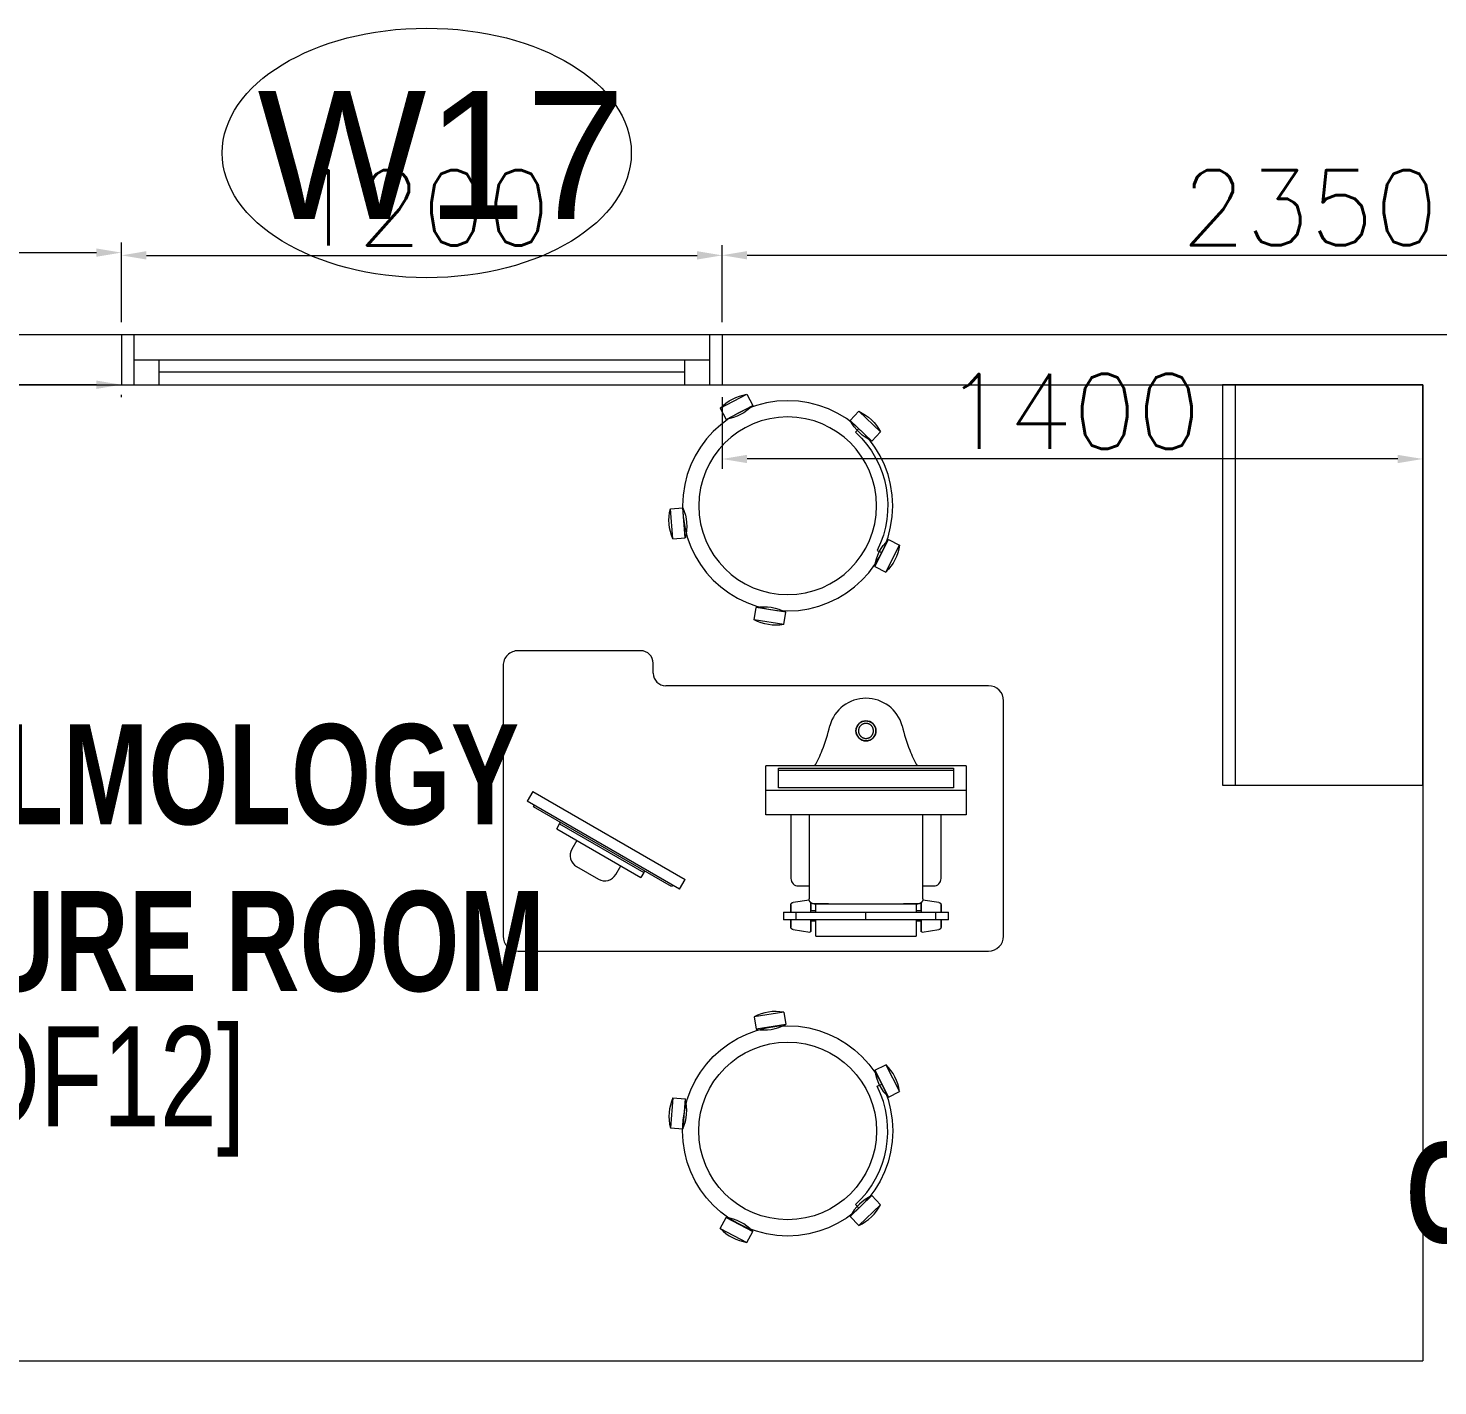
# Model space of a CAD drawing. Header units: millimetres. Extents: x -2143172 to 5255, y -610845 to 279739.
# Drawn here: x -1089843 to -1087027, y -586368 to -583656 of the extents above; entities that cross this region are included whole.
import ezdxf

# ---------------------------------------------------------------- set-up
doc = ezdxf.new("R2010")
doc.units = ezdxf.units.MM
doc.header["$LTSCALE"] = 30
doc.layers.get('0').update_dxf_attribs({"lineweight": 5})
doc.layers.get('Defpoints').update_dxf_attribs({"lineweight": 5})
for name, color, linetype, lineweight in [('72_EGR_BASE_TEXT', 7, 'Continuous', 5), ('Al Window tag', 5, 'Continuous', 5), ('Aluminum', 7, 'Continuous', 5), ('dims.', 152, 'Continuous', 5), ('LOADING', 163, 'Continuous', 5), ('TME-MEDICAL EQUIPMENT', 42, 'Continuous', 13), ('Walls', 32, 'Continuous', 5)]:
    doc.layers.add(name, color=color, linetype=linetype, lineweight=lineweight)
doc.styles.add('SIMPLEX', font='SIMPLEX.shx', dxfattribs={"height": 150})
doc.styles.add('TTLB-A0-JeddahDP$0$swis721', font='swiss.ttf')
doc.styles.add('X3G_ENTITY_9EC9', font='swisscl.ttf', dxfattribs={"height": 0.2})
doc.styles.add('X3G_ENTITY_9F38', font='swisscl.ttf', dxfattribs={"height": 0.2})
doc.dimstyles.new('Buk', dxfattribs={"dimtxt": 150, "dimasz": 50, "dimexe": 20, "dimexo": 25, "dimgap": 20, "dimtad": 1, "dimdec": 0, "dimrnd": 5, "dimdsep": 46, "dimtxsty": 'SIMPLEX', "dimcen": 0, "dimdle": 20, "dimclrd": 256, "dimclre": 256, "dimclrt": 256, "dimadec": 0, "dimazin": 0, "dimtfac": 0.0075, "dimtdec": 0, "dimtmove": 1, "dimatfit": 2, "dimldrblk": 'ARCHTICK', "dimfxl": 1, "dimtolj": 1, "dimtzin": 0, "dimlwd": -1, "dimlwe": -1, "dimarcsym": 0})

# ---------------------------------------------------------------- blocks, each defined once
blk = doc.blocks.new('*D256')
at = {"layer": 'Defpoints', "color": 0, "transparency": 16777216}
for p in [(-1088457, -584109.7), (-1089657, -584268.1, 0.1), (-1088457, -584268.1, 0.1)]:
    blk.add_point(p, dxfattribs=at)
at = {"layer": 'dims.', "linetype": 'Continuous', "transparency": 16777216}
for p, q in [((-1089657, -584243.1), (-1089657, -584089.7)), ((-1088457, -584243.1), (-1088457, -584089.7))]:
    blk.add_line(p, q, dxfattribs=at)
at = {"layer": 'dims.', "transparency": 16777216}
blk.add_line((-1089607, -584109.7), (-1088507, -584109.7), dxfattribs=at)
for points in [[(-1089607, -584101.3), (-1089607, -584118), (-1089657, -584109.7)], [(-1088507, -584101.3), (-1088507, -584118), (-1088457, -584109.7)]]:
    blk.add_solid(points, dxfattribs=at)
at = {"layer": 'dims.', "transparency": 16777216, "insert": (-1089057, -584014.7), "char_height": 150, "attachment_point": 5, "style": 'SIMPLEX'}
blk.add_mtext('\\A1;1200', dxfattribs=at)
blk = doc.blocks.new('_ArchTick')
at = {"color": 0, "linetype": 'ByBlock', "const_width": 0.15}
blk.add_lwpolyline([(-0.5, -0.5), (0.5, 0.5)], dxfattribs=at)
blk = doc.blocks.new('*D257')
at = {"layer": 'Defpoints', "color": 0, "transparency": 16777216}
for p in [(-1088457, -584368.1, 0.1), (-1087057, -584368.1, 0.1), (-1088457, -584516.5)]:
    blk.add_point(p, dxfattribs=at)
at = {"layer": 'dims.', "linetype": 'Continuous', "transparency": 16777216}
for p, q in [((-1088457, -584393.1), (-1088457, -584536.5)), ((-1087057, -584393.1), (-1087057, -584536.5))]:
    blk.add_line(p, q, dxfattribs=at)
at = {"layer": 'dims.', "transparency": 16777216}
blk.add_line((-1087107, -584516.5), (-1088407, -584516.5), dxfattribs=at)
for points in [[(-1088407, -584508.2), (-1088407, -584524.8), (-1088457, -584516.5)], [(-1087107, -584508.2), (-1087107, -584524.8), (-1087057, -584516.5)]]:
    blk.add_solid(points, dxfattribs=at)
at = {"layer": 'dims.', "transparency": 16777216, "insert": (-1087757, -584421.5), "char_height": 150, "attachment_point": 5, "style": 'SIMPLEX'}
blk.add_mtext('\\A1;1400', dxfattribs=at)
blk = doc.blocks.new('*D258')
at = {"layer": 'Defpoints', "color": 0, "transparency": 16777216}
for p in [(-1091057, -584368.1, 0.1), (-1091057, -584368.1), (-1089657, -584368.1, 0.1)]:
    blk.add_point(p, dxfattribs=at)
at = {"layer": 'dims.', "linetype": 'Continuous', "transparency": 16777216}
for p, q in [((-1091057, -584343.1), (-1091057, -584348.1)), ((-1089657, -584393.1), (-1089657, -584388.1))]:
    blk.add_line(p, q, dxfattribs=at)
at = {"layer": 'dims.', "transparency": 16777216}
blk.add_line((-1089707, -584368.1), (-1091007, -584368.1), dxfattribs=at)
for points in [[(-1091007, -584359.8), (-1091007, -584376.5), (-1091057, -584368.1)], [(-1089707, -584359.8), (-1089707, -584376.5), (-1089657, -584368.1)]]:
    blk.add_solid(points, dxfattribs=at)
at = {"layer": 'dims.', "transparency": 16777216, "insert": (-1090357, -584273.1), "char_height": 150, "attachment_point": 5, "style": 'SIMPLEX'}
blk.add_mtext('\\A1;1400', dxfattribs=at)
blk = doc.blocks.new('*D259')
at = {"layer": 'Defpoints', "color": 0, "transparency": 16777216}
for p in [(-1089657, -584104.2), (-1091157, -584268.1, 0.1), (-1089657, -584268.1, 0.1)]:
    blk.add_point(p, dxfattribs=at)
at = {"layer": 'dims.', "linetype": 'Continuous', "transparency": 16777216}
for p, q in [((-1091157, -584243.1), (-1091157, -584084.2)), ((-1089657, -584243.1), (-1089657, -584084.2))]:
    blk.add_line(p, q, dxfattribs=at)
at = {"layer": 'dims.', "transparency": 16777216}
blk.add_line((-1091107, -584104.2), (-1089707, -584104.2), dxfattribs=at)
for points in [[(-1091107, -584095.9), (-1091107, -584112.5), (-1091157, -584104.2)], [(-1089707, -584095.9), (-1089707, -584112.5), (-1089657, -584104.2)]]:
    blk.add_solid(points, dxfattribs=at)
at = {"layer": 'dims.', "transparency": 16777216, "insert": (-1090407, -584009.2), "char_height": 150, "attachment_point": 5, "style": 'SIMPLEX'}
blk.add_mtext('\\A1;1500', dxfattribs=at)
blk = doc.blocks.new('*D260')
at = {"layer": 'Defpoints', "color": 0, "transparency": 16777216}
for p in [(-1086107.9, -584109.5), (-1088457, -584268.1, 0.1), (-1086107.9, -584268.1, 0.1)]:
    blk.add_point(p, dxfattribs=at)
at = {"layer": 'dims.', "linetype": 'Continuous', "transparency": 16777216}
for p, q in [((-1088457, -584243.1), (-1088457, -584089.5)), ((-1086107.9, -584243.1), (-1086107.9, -584089.5))]:
    blk.add_line(p, q, dxfattribs=at)
at = {"layer": 'dims.', "transparency": 16777216}
blk.add_line((-1088407, -584109.5), (-1086157.9, -584109.5), dxfattribs=at)
for points in [[(-1088407, -584101.2), (-1088407, -584117.8), (-1088457, -584109.5)], [(-1086157.9, -584101.2), (-1086157.9, -584117.8), (-1086107.9, -584109.5)]]:
    blk.add_solid(points, dxfattribs=at)
at = {"layer": 'dims.', "transparency": 16777216, "insert": (-1087282.5, -584014.5), "char_height": 150, "attachment_point": 5, "style": 'SIMPLEX'}
blk.add_mtext('\\A1;2350', dxfattribs=at)
blk = doc.blocks.new('A$C37be4daf')
at = {"layer": 'Aluminum', "color": 5}
for p, q in [((1416, 598.2), (216, 598.2)), ((241, 498.2), (241, 598.2)), ((291, 548.2), (291, 598.2)), ((1341, 548.2), (1341, 598.2)), ((1391, 498.2), (1391, 598.2)), ((291, 573.2), (1341, 573.2)), ((1391, 548.2), (241, 548.2)), ((1416, 498.2), (216, 498.2))]:
    blk.add_line(p, q, dxfattribs=at)
at = {"layer": 'Walls'}
for p, q in [((216, 498.2), (216, 598.2)), ((1416, 498.2), (1416, 598.2))]:
    blk.add_line(p, q, dxfattribs=at)
blk = doc.blocks.new('A$C5CCD2EA3')
at = {"layer": 'Al Window tag'}
blk.add_ellipse((0, 0), major_axis=(408.6, 0), ratio=0.610025, dxfattribs=at)
at = {"layer": 'Al Window tag', "insert": (-338.2, 123.8, 0), "char_height": 256, "attachment_point": 1, "style": 'TTLB-A0-JeddahDP$0$swis721'}
blk.add_mtext_dynamic_manual_height_columns('W17', width=1569.457, gutter_width=9406.5, heights=[480.3], dxfattribs=at)
blk = doc.blocks.new('ME18017-P')
at = {"layer": 'LOADING'}
for p, q in [((0.94, 0.53), (0, 0.53)), ((-0.03, 0.5), (-0.03, 0.03)), ((0.1327, 0.492), (0.0993, 0.4871)), ((0.345, 0.5), (0.145, 0.5)), ((0.145, 0.4675), (0.145, 0.5)), ((0.345, 0.5), (0.345, 0.4675)), ((0.3907, 0.4871), (0.3573, 0.492)), ((0.97, -0.04), (0.97, 0.5)), ((0.0801, 0.4675), (0.0801, 0.4525)), ((0.0801, 0.4675), (0.1055, 0.4675)), ((0.1055, 0.4525), (0.0801, 0.4525)), ((0.1055, 0.4675), (0.245, 0.4675)), ((0.1055, 0.4675), (0.1055, 0.4525)), ((0.245, 0.4525), (0.1055, 0.4525)), ((0.145, 0.47), (0.135, 0.47)), ((0.145, 0.4357), (0.145, 0.4525)), ((0.245, 0.4675), (0.3845, 0.4675)), ((0.245, 0.4675), (0.245, 0.4525)), ((0.3845, 0.4525), (0.245, 0.4525)), ((0.355, 0.47), (0.345, 0.47)), ((0.345, 0.4525), (0.345, 0.4357)), ((0.3845, 0.4675), (0.4099, 0.4675)), ((0.3845, 0.4675), (0.3845, 0.4525)), ((0.4099, 0.4525), (0.3845, 0.4525)), ((0.4099, 0.4525), (0.4099, 0.4675)), ((0.0993, 0.4329), (0.1316, 0.4281)), ((0.1312, 0.4257), (0.1312, 0.2579)), ((0.135, 0.45), (0.145, 0.45)), ((0.17, 0.4357), (0.17, 0.4358)), ((0.32, 0.4357), (0.32, 0.4358)), ((0.345, 0.45), (0.355, 0.45)), ((0.3584, 0.4281), (0.3907, 0.4329)), ((0.3588, 0.2579), (0.3588, 0.4257)), ((0.1312, 0.4), (0.11, 0.4)), ((0.38, 0.4), (0.3588, 0.4)), ((0.6176, 0.4063), (0.6065, 0.387)), ((0.6176, 0.4063), (0.9216, 0.2308)), ((0.6317, 0.3982), (0.6333, 0.4009)), ((0.6333, 0.4009), (0.9091, 0.2417)), ((0.095, 0.385), (0.095, 0.2579)), ((0.395, 0.2579), (0.395, 0.385)), ((0.9105, 0.2115), (0.6065, 0.387)), ((0.6872, 0.3698), (0.689, 0.3729)), ((0.689, 0.3729), (0.6947, 0.3828)), ((0.857, 0.2759), (0.689, 0.3729)), ((0.8627, 0.2858), (0.6947, 0.3828)), ((0.7448, 0.3772), (0.7347, 0.3597)), ((0.8235, 0.3611), (0.7795, 0.3865)), ((0.8227, 0.3089), (0.8328, 0.3264)), ((0.8627, 0.2858), (0.857, 0.2759)), ((0.045, 0.2086), (0.045, 0.2579)), ((0.045, 0.2579), (0.445, 0.2579)), ((0.445, 0.2579), (0.445, 0.2086)), ((0.857, 0.2759), (0.8552, 0.2728)), ((0.9091, 0.2417), (0.9075, 0.2389)), ((0.9105, 0.2115), (0.9216, 0.2308)), ((0.045, 0.1602), (0.045, 0.2086)), ((0.445, 0.2086), (0.045, 0.2086)), ((0.07, 0.1645), (0.07, 0.2043)), ((0.07, 0.2043), (0.42, 0.2043)), ((0.42, 0.2043), (0.42, 0.1645)), ((0.445, 0.2086), (0.445, 0.1602)), ((0.07, 0.1694), (0.42, 0.1694)), ((0.045, 0.1602), (0.445, 0.1602)), ((0.42, 0.1645), (0.07, 0.1645)), ((0, 0), (0.645, 0)), ((0.67, -0.025), (0.67, -0.045)), ((0.695, -0.07), (0.94, -0.07))]:
    blk.add_line(p, q, dxfattribs=at)
at = {"layer": 'LOADING', "flags": 128}
for points in [[(0.095, 0.4822), (0.095, 0.4824), (0.095, 0.4826), (0.095, 0.4828), (0.0951, 0.483), (0.0951, 0.4832), (0.0951, 0.4833), (0.0952, 0.4835), (0.0953, 0.4837), (0.0953, 0.4839), (0.0954, 0.4841), (0.0955, 0.4843), (0.0956, 0.4845), (0.0957, 0.4846), (0.0958, 0.4848), (0.0959, 0.485), (0.096, 0.4851), (0.0961, 0.4853), (0.0962, 0.4855), (0.0964, 0.4856), (0.0965, 0.4857), (0.0967, 0.4859), (0.0968, 0.486), (0.097, 0.4861), (0.0971, 0.4863), (0.0973, 0.4864), (0.0975, 0.4865), (0.0976, 0.4866), (0.0978, 0.4867), (0.098, 0.4867), (0.0982, 0.4868), (0.0984, 0.4869), (0.0986, 0.4869), (0.0988, 0.487), (0.099, 0.487), (0.0992, 0.4871), (0.0993, 0.4871)], [(0.095, 0.4675), (0.095, 0.4678), (0.095, 0.4686), (0.095, 0.4694), (0.095, 0.4702), (0.095, 0.471), (0.095, 0.4718), (0.095, 0.4725), (0.095, 0.4732), (0.095, 0.4739), (0.095, 0.4746), (0.095, 0.4753), (0.095, 0.4759), (0.095, 0.4765), (0.095, 0.4771), (0.095, 0.4776), (0.095, 0.4782), (0.095, 0.4786), (0.095, 0.4791), (0.095, 0.4795), (0.095, 0.4799), (0.095, 0.4803), (0.095, 0.4807), (0.095, 0.481), (0.095, 0.4812), (0.095, 0.4815), (0.095, 0.4817), (0.095, 0.4818), (0.095, 0.482), (0.095, 0.4821), (0.095, 0.4821), (0.095, 0.4822), (0.095, 0.4822)], [(0.095, 0.4822), (0.095, 0.4821), (0.095, 0.4821), (0.095, 0.482), (0.095, 0.4819), (0.095, 0.4817), (0.095, 0.4815), (0.095, 0.4813), (0.095, 0.481), (0.095, 0.4807), (0.095, 0.4804), (0.095, 0.48), (0.095, 0.4797), (0.095, 0.4792), (0.095, 0.4788), (0.095, 0.4783), (0.095, 0.4778), (0.095, 0.4772), (0.095, 0.4767), (0.095, 0.4761), (0.095, 0.4754), (0.095, 0.4748), (0.095, 0.4741), (0.095, 0.4734), (0.095, 0.4727), (0.095, 0.472), (0.095, 0.4712), (0.095, 0.4704), (0.095, 0.4697), (0.095, 0.4688), (0.095, 0.468), (0.095, 0.4675)], [(0.1327, 0.492), (0.1328, 0.492), (0.1329, 0.4921), (0.1329, 0.4921), (0.133, 0.4921), (0.1331, 0.4921), (0.1332, 0.4921), (0.1333, 0.492), (0.1333, 0.492), (0.1334, 0.492), (0.1335, 0.492), (0.1336, 0.492), (0.1337, 0.4919), (0.1337, 0.4919), (0.1338, 0.4919), (0.1339, 0.4919), (0.1339, 0.4918), (0.134, 0.4918), (0.1341, 0.4917), (0.1342, 0.4917), (0.1342, 0.4916), (0.1343, 0.4916), (0.1343, 0.4915), (0.1344, 0.4915), (0.1345, 0.4914), (0.1345, 0.4914), (0.1346, 0.4913), (0.1346, 0.4913), (0.1347, 0.4912), (0.1347, 0.4911), (0.1347, 0.491), (0.1348, 0.491), (0.1348, 0.4909), (0.1348, 0.4908), (0.1349, 0.4908), (0.1349, 0.4907), (0.1349, 0.4906), (0.1349, 0.4905), (0.135, 0.4905), (0.135, 0.4904), (0.135, 0.4903), (0.135, 0.4902), (0.135, 0.4901), (0.135, 0.4901)], [(0.135, 0.4675), (0.135, 0.4683), (0.135, 0.4695), (0.135, 0.4706), (0.135, 0.4717), (0.135, 0.4728), (0.135, 0.4739), (0.135, 0.4749), (0.135, 0.476), (0.135, 0.477), (0.135, 0.478), (0.135, 0.4789), (0.135, 0.4798), (0.135, 0.4807), (0.135, 0.4816), (0.135, 0.4824), (0.135, 0.4832), (0.135, 0.4839), (0.135, 0.4846), (0.135, 0.4853), (0.135, 0.4859), (0.135, 0.4865), (0.135, 0.4871), (0.135, 0.4876), (0.135, 0.488), (0.135, 0.4884), (0.135, 0.4888), (0.135, 0.4891), (0.135, 0.4894), (0.135, 0.4896), (0.135, 0.4898), (0.135, 0.4899), (0.135, 0.49), (0.135, 0.4901), (0.135, 0.4901)], [(0.135, 0.4901), (0.135, 0.49), (0.135, 0.49), (0.135, 0.4898), (0.135, 0.4897), (0.135, 0.4895), (0.135, 0.4892), (0.135, 0.4889), (0.135, 0.4885), (0.135, 0.4881), (0.135, 0.4877), (0.135, 0.4872), (0.135, 0.4867), (0.135, 0.4861), (0.135, 0.4855), (0.135, 0.4848), (0.135, 0.4841), (0.135, 0.4834), (0.135, 0.4826), (0.135, 0.4818), (0.135, 0.4809), (0.135, 0.4801), (0.135, 0.4792), (0.135, 0.4782), (0.135, 0.4772), (0.135, 0.4762), (0.135, 0.4752), (0.135, 0.4742), (0.135, 0.4731), (0.135, 0.472), (0.135, 0.4709), (0.135, 0.47)], [(0.355, 0.4901), (0.355, 0.4901), (0.355, 0.4902), (0.355, 0.4903), (0.355, 0.4904), (0.355, 0.4905), (0.3551, 0.4905), (0.3551, 0.4906), (0.3551, 0.4907), (0.3551, 0.4908), (0.3552, 0.4908), (0.3552, 0.4909), (0.3552, 0.491), (0.3553, 0.4911), (0.3553, 0.4911), (0.3553, 0.4912), (0.3554, 0.4913), (0.3554, 0.4913), (0.3555, 0.4914), (0.3556, 0.4914), (0.3556, 0.4915), (0.3557, 0.4915), (0.3557, 0.4916), (0.3558, 0.4917), (0.3559, 0.4917), (0.3559, 0.4917), (0.356, 0.4918), (0.3561, 0.4918), (0.3561, 0.4919), (0.3562, 0.4919), (0.3563, 0.4919), (0.3564, 0.492), (0.3564, 0.492), (0.3565, 0.492), (0.3566, 0.492), (0.3567, 0.492), (0.3567, 0.492), (0.3568, 0.4921), (0.3569, 0.4921), (0.357, 0.4921), (0.3571, 0.4921), (0.3571, 0.4921), (0.3572, 0.492), (0.3573, 0.492)], [(0.355, 0.47), (0.355, 0.4706), (0.355, 0.4717), (0.355, 0.4728), (0.355, 0.4739), (0.355, 0.4749), (0.355, 0.476), (0.355, 0.477), (0.355, 0.478), (0.355, 0.4789), (0.355, 0.4798), (0.355, 0.4807), (0.355, 0.4816), (0.355, 0.4824), (0.355, 0.4832), (0.355, 0.4839), (0.355, 0.4846), (0.355, 0.4853), (0.355, 0.4859), (0.355, 0.4865), (0.355, 0.4871), (0.355, 0.4876), (0.355, 0.488), (0.355, 0.4884), (0.355, 0.4888), (0.355, 0.4891), (0.355, 0.4894), (0.355, 0.4896), (0.355, 0.4898), (0.355, 0.4899), (0.355, 0.49), (0.355, 0.4901), (0.355, 0.4901)], [(0.355, 0.4901), (0.355, 0.49), (0.355, 0.49), (0.355, 0.4898), (0.355, 0.4897), (0.355, 0.4895), (0.355, 0.4892), (0.355, 0.4889), (0.355, 0.4885), (0.355, 0.4881), (0.355, 0.4877), (0.355, 0.4872), (0.355, 0.4867), (0.355, 0.4861), (0.355, 0.4855), (0.355, 0.4848), (0.355, 0.4841), (0.355, 0.4834), (0.355, 0.4826), (0.355, 0.4818), (0.355, 0.4809), (0.355, 0.4801), (0.355, 0.4792), (0.355, 0.4782), (0.355, 0.4772), (0.355, 0.4762), (0.355, 0.4752), (0.355, 0.4742), (0.355, 0.4731), (0.355, 0.472), (0.355, 0.4709), (0.355, 0.4698), (0.355, 0.4686), (0.355, 0.4675)], [(0.3907, 0.4871), (0.3909, 0.4871), (0.3911, 0.487), (0.3913, 0.487), (0.3915, 0.4869), (0.3917, 0.4869), (0.3919, 0.4868), (0.3921, 0.4867), (0.3922, 0.4866), (0.3924, 0.4865), (0.3926, 0.4864), (0.3928, 0.4863), (0.3929, 0.4862), (0.3931, 0.4861), (0.3932, 0.486), (0.3934, 0.4858), (0.3935, 0.4857), (0.3937, 0.4855), (0.3938, 0.4854), (0.3939, 0.4852), (0.3941, 0.4851), (0.3942, 0.4849), (0.3943, 0.4847), (0.3944, 0.4846), (0.3945, 0.4844), (0.3946, 0.4842), (0.3946, 0.484), (0.3947, 0.4838), (0.3948, 0.4837), (0.3948, 0.4835), (0.3949, 0.4833), (0.3949, 0.4831), (0.3949, 0.4829), (0.395, 0.4827), (0.395, 0.4825), (0.395, 0.4823), (0.395, 0.4822)], [(0.395, 0.4675), (0.395, 0.4678), (0.395, 0.4686), (0.395, 0.4694), (0.395, 0.4702), (0.395, 0.471), (0.395, 0.4718), (0.395, 0.4725), (0.395, 0.4732), (0.395, 0.4739), (0.395, 0.4746), (0.395, 0.4753), (0.395, 0.4759), (0.395, 0.4765), (0.395, 0.4771), (0.395, 0.4776), (0.395, 0.4782), (0.395, 0.4786), (0.395, 0.4791), (0.395, 0.4795), (0.395, 0.4799), (0.395, 0.4803), (0.395, 0.4807), (0.395, 0.481), (0.395, 0.4812), (0.395, 0.4815), (0.395, 0.4817), (0.395, 0.4818), (0.395, 0.482), (0.395, 0.4821), (0.395, 0.4821), (0.395, 0.4822), (0.395, 0.4822)], [(0.395, 0.4822), (0.395, 0.4821), (0.395, 0.4821), (0.395, 0.482), (0.395, 0.4819), (0.395, 0.4817), (0.395, 0.4815), (0.395, 0.4813), (0.395, 0.481), (0.395, 0.4807), (0.395, 0.4804), (0.395, 0.48), (0.395, 0.4797), (0.395, 0.4792), (0.395, 0.4788), (0.395, 0.4783), (0.395, 0.4778), (0.395, 0.4772), (0.395, 0.4767), (0.395, 0.4761), (0.395, 0.4754), (0.395, 0.4748), (0.395, 0.4741), (0.395, 0.4734), (0.395, 0.4727), (0.395, 0.472), (0.395, 0.4712), (0.395, 0.4704), (0.395, 0.4697), (0.395, 0.4688), (0.395, 0.468), (0.395, 0.4675)], [(0.095, 0.4525), (0.095, 0.4522), (0.095, 0.4514), (0.095, 0.4506), (0.095, 0.4498), (0.095, 0.449), (0.095, 0.4482), (0.095, 0.4475), (0.095, 0.4468), (0.095, 0.4461), (0.095, 0.4454), (0.095, 0.4447), (0.095, 0.4441), (0.095, 0.4435), (0.095, 0.4429), (0.095, 0.4424), (0.095, 0.4418), (0.095, 0.4414), (0.095, 0.4409), (0.095, 0.4405), (0.095, 0.4401), (0.095, 0.4397), (0.095, 0.4393), (0.095, 0.439), (0.095, 0.4388), (0.095, 0.4385), (0.095, 0.4383), (0.095, 0.4382), (0.095, 0.438), (0.095, 0.4379), (0.095, 0.4379), (0.095, 0.4378), (0.095, 0.4378)], [(0.095, 0.4378), (0.095, 0.4379), (0.095, 0.4379), (0.095, 0.438), (0.095, 0.4381), (0.095, 0.4383), (0.095, 0.4385), (0.095, 0.4387), (0.095, 0.439), (0.095, 0.4393), (0.095, 0.4396), (0.095, 0.44), (0.095, 0.4403), (0.095, 0.4408), (0.095, 0.4412), (0.095, 0.4417), (0.095, 0.4422), (0.095, 0.4428), (0.095, 0.4433), (0.095, 0.4439), (0.095, 0.4446), (0.095, 0.4452), (0.095, 0.4459), (0.095, 0.4466), (0.095, 0.4473), (0.095, 0.448), (0.095, 0.4488), (0.095, 0.4496), (0.095, 0.4503), (0.095, 0.4512), (0.095, 0.452), (0.095, 0.4525)], [(0.135, 0.4335), (0.135, 0.4339), (0.135, 0.4345), (0.135, 0.4352), (0.135, 0.4359), (0.135, 0.4366), (0.135, 0.4374), (0.135, 0.4382), (0.135, 0.4391), (0.135, 0.4399), (0.135, 0.4408), (0.135, 0.4418), (0.135, 0.4428), (0.135, 0.4438), (0.135, 0.4448), (0.135, 0.4458), (0.135, 0.4469), (0.135, 0.448), (0.135, 0.4491), (0.135, 0.4502), (0.135, 0.4514), (0.135, 0.4525)], [(0.355, 0.4525), (0.355, 0.4517), (0.355, 0.4505), (0.355, 0.4494), (0.355, 0.4483), (0.355, 0.4472), (0.355, 0.4461), (0.355, 0.4451), (0.355, 0.444), (0.355, 0.443), (0.355, 0.442), (0.355, 0.4411), (0.355, 0.4402), (0.355, 0.4393), (0.355, 0.4384), (0.355, 0.4376), (0.355, 0.4368), (0.355, 0.4361), (0.355, 0.4354), (0.355, 0.4347), (0.355, 0.4341), (0.355, 0.4335)], [(0.395, 0.4525), (0.395, 0.4522), (0.395, 0.4514), (0.395, 0.4506), (0.395, 0.4498), (0.395, 0.449), (0.395, 0.4482), (0.395, 0.4475), (0.395, 0.4468), (0.395, 0.4461), (0.395, 0.4454), (0.395, 0.4447), (0.395, 0.4441), (0.395, 0.4435), (0.395, 0.4429), (0.395, 0.4424), (0.395, 0.4418), (0.395, 0.4414), (0.395, 0.4409), (0.395, 0.4405), (0.395, 0.4401), (0.395, 0.4397), (0.395, 0.4393), (0.395, 0.439), (0.395, 0.4388), (0.395, 0.4385), (0.395, 0.4383), (0.395, 0.4382), (0.395, 0.438), (0.395, 0.4379), (0.395, 0.4379), (0.395, 0.4378), (0.395, 0.4378)], [(0.395, 0.4378), (0.395, 0.4379), (0.395, 0.4379), (0.395, 0.438), (0.395, 0.4381), (0.395, 0.4383), (0.395, 0.4385), (0.395, 0.4387), (0.395, 0.439), (0.395, 0.4393), (0.395, 0.4396), (0.395, 0.44), (0.395, 0.4403), (0.395, 0.4408), (0.395, 0.4412), (0.395, 0.4417), (0.395, 0.4422), (0.395, 0.4428), (0.395, 0.4433), (0.395, 0.4439), (0.395, 0.4446), (0.395, 0.4452), (0.395, 0.4459), (0.395, 0.4466), (0.395, 0.4473), (0.395, 0.448), (0.395, 0.4488), (0.395, 0.4496), (0.395, 0.4503), (0.395, 0.4512), (0.395, 0.452), (0.395, 0.4525)], [(0.0993, 0.4329), (0.0991, 0.4329), (0.0989, 0.433), (0.0987, 0.433), (0.0985, 0.4331), (0.0983, 0.4331), (0.0981, 0.4332), (0.0979, 0.4333), (0.0978, 0.4334), (0.0976, 0.4335), (0.0974, 0.4336), (0.0972, 0.4337), (0.0971, 0.4338), (0.0969, 0.4339), (0.0968, 0.434), (0.0966, 0.4342), (0.0965, 0.4343), (0.0963, 0.4345), (0.0962, 0.4346), (0.0961, 0.4348), (0.0959, 0.4349), (0.0958, 0.4351), (0.0957, 0.4353), (0.0956, 0.4354), (0.0955, 0.4356), (0.0954, 0.4358), (0.0954, 0.436), (0.0953, 0.4362), (0.0952, 0.4363), (0.0952, 0.4365), (0.0951, 0.4367), (0.0951, 0.4369), (0.0951, 0.4371), (0.095, 0.4373), (0.095, 0.4375), (0.095, 0.4377), (0.095, 0.4378)], [(0.1312, 0.4257), (0.1312, 0.4261), (0.1312, 0.4265), (0.1313, 0.4269), (0.1313, 0.4273), (0.1314, 0.4277), (0.1315, 0.4281), (0.1316, 0.4285), (0.1317, 0.4288), (0.1318, 0.4292), (0.132, 0.4296), (0.1321, 0.43), (0.1323, 0.4303), (0.1325, 0.4307), (0.1327, 0.431), (0.1329, 0.4313), (0.1332, 0.4317), (0.1334, 0.432), (0.1337, 0.4323), (0.1339, 0.4326), (0.1342, 0.4329), (0.1345, 0.4331), (0.1348, 0.4334), (0.1351, 0.4337), (0.1354, 0.4339), (0.1358, 0.4341), (0.1361, 0.4343), (0.1365, 0.4345), (0.1368, 0.4347), (0.1372, 0.4349), (0.1376, 0.435), (0.1379, 0.4352), (0.1383, 0.4353), (0.1387, 0.4354), (0.1391, 0.4355), (0.1395, 0.4356), (0.1399, 0.4356), (0.1403, 0.4357), (0.1407, 0.4357), (0.1411, 0.4357), (0.1412, 0.4357)], [(0.135, 0.45), (0.135, 0.4494), (0.135, 0.4483), (0.135, 0.4472), (0.135, 0.4461), (0.135, 0.4451), (0.135, 0.444), (0.135, 0.443), (0.135, 0.442), (0.135, 0.4411), (0.135, 0.4402), (0.135, 0.4393), (0.135, 0.4384), (0.135, 0.4376), (0.135, 0.4368), (0.135, 0.4361), (0.135, 0.4354), (0.135, 0.4347), (0.135, 0.4341), (0.135, 0.4335)], [(0.245, 0.4357), (0.2408, 0.4357), (0.2367, 0.4357), (0.2326, 0.4357), (0.2285, 0.4357), (0.2244, 0.4357), (0.2203, 0.4357), (0.2163, 0.4357), (0.2123, 0.4357), (0.2084, 0.4357), (0.2046, 0.4357), (0.2008, 0.4357), (0.1971, 0.4357), (0.1934, 0.4357), (0.1899, 0.4357), (0.1864, 0.4357), (0.183, 0.4357), (0.1797, 0.4357), (0.1765, 0.4357), (0.1735, 0.4357), (0.1705, 0.4357), (0.1677, 0.4357), (0.165, 0.4357), (0.1624, 0.4357), (0.16, 0.4357), (0.1576, 0.4357), (0.1555, 0.4357), (0.1534, 0.4357), (0.1516, 0.4357), (0.1498, 0.4357), (0.1482, 0.4357), (0.1468, 0.4357), (0.1455, 0.4357), (0.1444, 0.4357), (0.1435, 0.4357), (0.1427, 0.4357), (0.1421, 0.4357), (0.1416, 0.4357), (0.1413, 0.4357), (0.1412, 0.4357), (0.1412, 0.4357)], [(0.1412, 0.4357), (0.1413, 0.4357), (0.1415, 0.4357), (0.1419, 0.4357), (0.1425, 0.4357), (0.1433, 0.4357), (0.1442, 0.4357), (0.1452, 0.4357), (0.1465, 0.4357), (0.1478, 0.4357), (0.1494, 0.4357), (0.1511, 0.4357), (0.1529, 0.4357), (0.1549, 0.4357), (0.157, 0.4357), (0.1593, 0.4357), (0.1617, 0.4357), (0.1643, 0.4357), (0.1669, 0.4357), (0.1697, 0.4357), (0.17, 0.4357)], [(0.3488, 0.4357), (0.3487, 0.4357), (0.3485, 0.4357), (0.3481, 0.4357), (0.3475, 0.4357), (0.3467, 0.4357), (0.3458, 0.4357), (0.3448, 0.4357), (0.3435, 0.4357), (0.3422, 0.4357), (0.3406, 0.4357), (0.3389, 0.4357), (0.3371, 0.4357), (0.3351, 0.4357), (0.333, 0.4357), (0.3307, 0.4357), (0.3283, 0.4357), (0.3257, 0.4357), (0.3231, 0.4357), (0.3203, 0.4357), (0.3173, 0.4357), (0.3143, 0.4357), (0.3111, 0.4357), (0.3079, 0.4357), (0.3045, 0.4357), (0.3011, 0.4357), (0.2976, 0.4357), (0.2939, 0.4357), (0.2902, 0.4357), (0.2865, 0.4357), (0.2826, 0.4357), (0.2787, 0.4357), (0.2748, 0.4357), (0.2708, 0.4357), (0.2667, 0.4357), (0.2626, 0.4357), (0.2585, 0.4357), (0.2544, 0.4357), (0.2503, 0.4357), (0.2461, 0.4357), (0.245, 0.4357)], [(0.32, 0.4357), (0.3223, 0.4357), (0.325, 0.4357), (0.3276, 0.4357), (0.33, 0.4357), (0.3324, 0.4357), (0.3345, 0.4357), (0.3366, 0.4357), (0.3384, 0.4357), (0.3402, 0.4357), (0.3418, 0.4357), (0.3432, 0.4357), (0.3445, 0.4357), (0.3456, 0.4357), (0.3465, 0.4357), (0.3473, 0.4357), (0.3479, 0.4357), (0.3484, 0.4357), (0.3487, 0.4357), (0.3488, 0.4357), (0.3488, 0.4357)], [(0.3488, 0.4357), (0.3492, 0.4357), (0.3496, 0.4357), (0.35, 0.4356), (0.3504, 0.4356), (0.3508, 0.4355), (0.3512, 0.4354), (0.3516, 0.4353), (0.352, 0.4352), (0.3523, 0.4351), (0.3527, 0.4349), (0.3531, 0.4347), (0.3534, 0.4346), (0.3538, 0.4344), (0.3541, 0.4342), (0.3545, 0.434), (0.3548, 0.4337), (0.3551, 0.4335), (0.3554, 0.4332), (0.3557, 0.4329), (0.356, 0.4327), (0.3563, 0.4324), (0.3565, 0.4321), (0.3568, 0.4318), (0.357, 0.4314), (0.3572, 0.4311), (0.3574, 0.4308), (0.3576, 0.4304), (0.3578, 0.4301), (0.358, 0.4297), (0.3581, 0.4293), (0.3583, 0.4289), (0.3584, 0.4286), (0.3585, 0.4282), (0.3586, 0.4278), (0.3587, 0.4274), (0.3587, 0.427), (0.3588, 0.4266), (0.3588, 0.4262), (0.3588, 0.4258), (0.3588, 0.4257)], [(0.355, 0.4335), (0.355, 0.4339), (0.355, 0.4345), (0.355, 0.4352), (0.355, 0.4359), (0.355, 0.4366), (0.355, 0.4374), (0.355, 0.4382), (0.355, 0.4391), (0.355, 0.4399), (0.355, 0.4408), (0.355, 0.4418), (0.355, 0.4428), (0.355, 0.4438), (0.355, 0.4448), (0.355, 0.4458), (0.355, 0.4469), (0.355, 0.448), (0.355, 0.4491), (0.355, 0.45)], [(0.395, 0.4378), (0.395, 0.4376), (0.395, 0.4374), (0.395, 0.4372), (0.3949, 0.437), (0.3949, 0.4368), (0.3949, 0.4367), (0.3948, 0.4365), (0.3947, 0.4363), (0.3947, 0.4361), (0.3946, 0.4359), (0.3945, 0.4357), (0.3944, 0.4355), (0.3943, 0.4354), (0.3942, 0.4352), (0.3941, 0.435), (0.394, 0.4349), (0.3939, 0.4347), (0.3938, 0.4345), (0.3936, 0.4344), (0.3935, 0.4343), (0.3933, 0.4341), (0.3932, 0.434), (0.393, 0.4339), (0.3929, 0.4337), (0.3927, 0.4336), (0.3925, 0.4335), (0.3924, 0.4334), (0.3922, 0.4333), (0.392, 0.4333), (0.3918, 0.4332), (0.3916, 0.4331), (0.3914, 0.4331), (0.3912, 0.433), (0.391, 0.433), (0.3908, 0.4329), (0.3907, 0.4329)], [(0.245, 0.0702), (0.2442, 0.0702), (0.2434, 0.0703), (0.2426, 0.0704), (0.2418, 0.0705), (0.241, 0.0706), (0.2402, 0.0708), (0.2395, 0.071), (0.2387, 0.0712), (0.238, 0.0715), (0.2372, 0.0718), (0.2365, 0.0721), (0.2358, 0.0725), (0.2351, 0.0729), (0.2344, 0.0733), (0.2337, 0.0737), (0.2331, 0.0742), (0.2324, 0.0747), (0.2318, 0.0752), (0.2312, 0.0757), (0.2307, 0.0763), (0.2301, 0.0769), (0.2296, 0.0775), (0.2291, 0.0781), (0.2286, 0.0787), (0.2282, 0.0794), (0.2278, 0.0801), (0.2274, 0.0808), (0.227, 0.0815), (0.2267, 0.0822), (0.2264, 0.083), (0.2261, 0.0837), (0.2258, 0.0845), (0.2256, 0.0852), (0.2254, 0.086), (0.2253, 0.0868), (0.2252, 0.0876), (0.2251, 0.0884), (0.225, 0.0892), (0.225, 0.09), (0.225, 0.0908), (0.225, 0.0916), (0.2251, 0.0924), (0.2252, 0.0932), (0.2254, 0.094), (0.2255, 0.0948), (0.2257, 0.0955), (0.2259, 0.0963), (0.2262, 0.0971), (0.2265, 0.0978), (0.2268, 0.0985), (0.2272, 0.0993), (0.2275, 0.1), (0.2279, 0.1006), (0.2284, 0.1013), (0.2288, 0.102), (0.2293, 0.1026), (0.2298, 0.1032), (0.2304, 0.1038), (0.2309, 0.1044), (0.2315, 0.105), (0.2321, 0.1055), (0.2327, 0.106), (0.2334, 0.1065), (0.234, 0.1069), (0.2347, 0.1073), (0.2354, 0.1077), (0.2361, 0.1081), (0.2368, 0.1085), (0.2376, 0.1088), (0.2383, 0.1091), (0.2391, 0.1093), (0.2398, 0.1095), (0.2406, 0.1097), (0.2414, 0.1099), (0.2422, 0.11), (0.243, 0.1101), (0.2438, 0.1102), (0.2446, 0.1102), (0.245, 0.1102)], [(0.245, 0.1052), (0.2444, 0.1052), (0.2438, 0.1052), (0.2432, 0.1051), (0.2426, 0.105), (0.242, 0.1049), (0.2414, 0.1048), (0.2409, 0.1046), (0.2403, 0.1044), (0.2397, 0.1042), (0.2392, 0.104), (0.2386, 0.1038), (0.2381, 0.1035), (0.2375, 0.1032), (0.237, 0.1029), (0.2365, 0.1026), (0.236, 0.1022), (0.2356, 0.1019), (0.2351, 0.1015), (0.2347, 0.1011), (0.2342, 0.1007), (0.2338, 0.1002), (0.2334, 0.0998), (0.2331, 0.0993), (0.2327, 0.0988), (0.2324, 0.0983), (0.2321, 0.0978), (0.2318, 0.0973), (0.2315, 0.0967), (0.2312, 0.0962), (0.231, 0.0956), (0.2308, 0.0951), (0.2306, 0.0945), (0.2305, 0.0939), (0.2303, 0.0933), (0.2302, 0.0928), (0.2301, 0.0922), (0.2301, 0.0916), (0.23, 0.091), (0.23, 0.0904), (0.23, 0.0898), (0.23, 0.0892), (0.2301, 0.0886), (0.2302, 0.088), (0.2303, 0.0874), (0.2304, 0.0868), (0.2305, 0.0862), (0.2307, 0.0856), (0.2309, 0.0851), (0.2311, 0.0845), (0.2314, 0.084), (0.2316, 0.0834), (0.2319, 0.0829), (0.2322, 0.0824), (0.2325, 0.0819), (0.2329, 0.0814), (0.2332, 0.0809), (0.2336, 0.0804), (0.234, 0.08), (0.2344, 0.0796), (0.2349, 0.0791), (0.2353, 0.0788), (0.2358, 0.0784), (0.2363, 0.078), (0.2368, 0.0777), (0.2373, 0.0774), (0.2378, 0.0771), (0.2383, 0.0768), (0.2389, 0.0765), (0.2394, 0.0763), (0.24, 0.0761), (0.2405, 0.0759), (0.2411, 0.0757), (0.2417, 0.0756), (0.2423, 0.0755), (0.2429, 0.0754), (0.2435, 0.0753), (0.2441, 0.0752), (0.2447, 0.0752), (0.245, 0.0752)], [(0.245, 0.1102), (0.2458, 0.1102), (0.2466, 0.1101), (0.2474, 0.1101), (0.2482, 0.11), (0.249, 0.1098), (0.2498, 0.1096), (0.2505, 0.1094), (0.2513, 0.1092), (0.252, 0.1089), (0.2528, 0.1086), (0.2535, 0.1083), (0.2542, 0.1079), (0.2549, 0.1076), (0.2556, 0.1072), (0.2563, 0.1067), (0.2569, 0.1063), (0.2576, 0.1058), (0.2582, 0.1052), (0.2588, 0.1047), (0.2593, 0.1041), (0.2599, 0.1036), (0.2604, 0.103), (0.2609, 0.1023), (0.2614, 0.1017), (0.2618, 0.101), (0.2622, 0.1003), (0.2626, 0.0996), (0.263, 0.0989), (0.2633, 0.0982), (0.2636, 0.0975), (0.2639, 0.0967), (0.2642, 0.0959), (0.2644, 0.0952), (0.2646, 0.0944), (0.2647, 0.0936), (0.2648, 0.0928), (0.2649, 0.092), (0.265, 0.0912), (0.265, 0.0904), (0.265, 0.0896), (0.265, 0.0888), (0.2649, 0.088), (0.2648, 0.0872), (0.2646, 0.0864), (0.2645, 0.0857), (0.2643, 0.0849), (0.2641, 0.0841), (0.2638, 0.0834), (0.2635, 0.0826), (0.2632, 0.0819), (0.2628, 0.0812), (0.2625, 0.0805), (0.2621, 0.0798), (0.2616, 0.0791), (0.2612, 0.0784), (0.2607, 0.0778), (0.2602, 0.0772), (0.2596, 0.0766), (0.2591, 0.076), (0.2585, 0.0755), (0.2579, 0.0749), (0.2573, 0.0744), (0.2566, 0.0739), (0.256, 0.0735), (0.2553, 0.0731), (0.2546, 0.0727), (0.2539, 0.0723), (0.2532, 0.072), (0.2524, 0.0716), (0.2517, 0.0714), (0.2509, 0.0711), (0.2502, 0.0709), (0.2494, 0.0707), (0.2486, 0.0705), (0.2478, 0.0704), (0.247, 0.0703), (0.2462, 0.0702), (0.2454, 0.0702), (0.245, 0.0702)], [(0.245, 0.0752), (0.2456, 0.0752), (0.2462, 0.0753), (0.2468, 0.0753), (0.2474, 0.0754), (0.248, 0.0755), (0.2486, 0.0756), (0.2491, 0.0758), (0.2497, 0.076), (0.2503, 0.0762), (0.2508, 0.0764), (0.2514, 0.0766), (0.2519, 0.0769), (0.2525, 0.0772), (0.253, 0.0775), (0.2535, 0.0778), (0.254, 0.0782), (0.2544, 0.0785), (0.2549, 0.0789), (0.2553, 0.0793), (0.2558, 0.0798), (0.2562, 0.0802), (0.2566, 0.0807), (0.2569, 0.0811), (0.2573, 0.0816), (0.2576, 0.0821), (0.2579, 0.0826), (0.2582, 0.0831), (0.2585, 0.0837), (0.2588, 0.0842), (0.259, 0.0848), (0.2592, 0.0853), (0.2594, 0.0859), (0.2595, 0.0865), (0.2597, 0.0871), (0.2598, 0.0877), (0.2599, 0.0883), (0.2599, 0.0888), (0.26, 0.0894), (0.26, 0.09), (0.26, 0.0906), (0.26, 0.0912), (0.2599, 0.0918), (0.2598, 0.0924), (0.2597, 0.093), (0.2596, 0.0936), (0.2595, 0.0942), (0.2593, 0.0948), (0.2591, 0.0953), (0.2589, 0.0959), (0.2586, 0.0965), (0.2584, 0.097), (0.2581, 0.0975), (0.2578, 0.098), (0.2575, 0.0985), (0.2571, 0.099), (0.2568, 0.0995), (0.2564, 0.1), (0.256, 0.1004), (0.2556, 0.1009), (0.2551, 0.1013), (0.2547, 0.1017), (0.2542, 0.102), (0.2537, 0.1024), (0.2532, 0.1027), (0.2527, 0.1031), (0.2522, 0.1034), (0.2517, 0.1036), (0.2511, 0.1039), (0.2506, 0.1041), (0.25, 0.1043), (0.2495, 0.1045), (0.2489, 0.1047), (0.2483, 0.1048), (0.2477, 0.105), (0.2471, 0.1051), (0.2465, 0.1051), (0.2459, 0.1052), (0.2453, 0.1052), (0.245, 0.1052)]]:
    blk.add_lwpolyline(points, dxfattribs=at)
at = {"layer": 'LOADING'}
for centre, radius, start, end in [((0, 0.5), 0.03, 90, 180), ((0.94, 0.5), 0.03, 0, 90), ((0.11, 0.385), 0.015, 90, 180), ((0.38, 0.385), 0.015, 0, 90), ((0.7668, 0.3645), 0.0254, 60, 150), ((0.8108, 0.3391), 0.0254, 330, 60), ((-0.1266, 0.0147), 0.3063, 21.9154, 28.3612), ((0.6166, 0.0147), 0.3063, 151.6388, 158.0846), ((-0.1266, 0.0147), 0.3063, 12.3274, 21.9154), ((0.6166, 0.0147), 0.3063, 158.0846, 167.6726), ((0.245, 0.0902), 0.02, 90, 270), ((0.245, 0.0902), 0.02, 270, 90), ((0.245, 0.1), 0.075, 195.4176, 344.5824), ((0, 0.03), 0.03, 180, 270), ((0.645, -0.025), 0.025, 0, 90), ((0.695, -0.045), 0.025, 180, 270), ((0.94, -0.04), 0.03, 270, 0)]:
    blk.add_arc(centre, radius, start, end, dxfattribs=at)
blk = doc.blocks.new('GF21027-P')
at = {"color": 0}
for p, q in [((0.4, 0.4), (-0.4, 0.4)), ((-0.4, 0.4), (-0.4, 0)), ((0.4, 0), (0.4, 0.4)), ((-0.4, 0.025), (0.4, 0.025)), ((-0.4, 0), (0.4, 0))]:
    blk.add_line(p, q, dxfattribs=at)
blk = doc.blocks.new('HF10037B-P')
at = {"color": 0}
for p, q in [((0.2459, 0.134), (0.1859, 0.134)), ((0.1859, 0.134), (0.1859, 0.109)), ((0.2459, 0.134), (0.2459, 0.109)), ((0.2459, 0.109), (0.1859, 0.109)), ((0, 0), (-0.0142, -0.0583)), ((0, 0), (0.0243, -0.0059)), ((0.0243, -0.0059), (0.01, -0.0642)), ((0.4071, -0.0094), (0.431, -0.0018)), ((0.4071, -0.0094), (0.4255, -0.0665)), ((0.431, -0.0018), (0.4493, -0.0589)), ((0.4069, -0.0417), (0.4165, -0.0387)), ((-0.0142, -0.0583), (0.01, -0.0642)), ((0.4255, -0.0665), (0.4493, -0.0589)), ((0.0524, -0.2725), (0.0674, -0.2525)), ((0.0674, -0.2525), (0.1154, -0.2885)), ((0.0524, -0.2725), (0.1004, -0.3085)), ((0.3125, -0.2897), (0.362, -0.2558)), ((0.3266, -0.3103), (0.3761, -0.2764)), ((0.3267, -0.268), (0.3323, -0.2763)), ((0.3761, -0.2764), (0.362, -0.2558)), ((0.1004, -0.3085), (0.1154, -0.2885)), ((0.3266, -0.3103), (0.3125, -0.2897))]:
    blk.add_line(p, q, dxfattribs=at)
for radius in [0.21, 0.1775]:
    blk.add_circle((0.2161, -0.1014), radius, dxfattribs=at)
for centre, radius, start, end in [((0.2159, 0.0465), 0.0925, 71.0754, 108.9246), ((0.2159, 0.1965), 0.0925, 251.0754, 288.9246), ((0.0779, -0.0499), 0.0925, 147.3419, 185.1912), ((-0.0678, -0.0143), 0.0925, 327.3419, 5.1912), ((0.4996, -0.0113), 0.0925, 178.8412, 216.6904), ((0.3568, -0.057), 0.0925, 358.8412, 36.6904), ((0.2161, -0.1014), 0.2, 303.6037, 17.3657), ((0.0389, -0.3404), 0.0925, 34.1875, 72.0368), ((0.1289, -0.2205), 0.0925, 214.1875, 252.0368), ((0.3867, -0.3449), 0.0925, 105.5121, 143.3614), ((0.3019, -0.2212), 0.0925, 285.5121, 323.3614)]:
    blk.add_arc(centre, radius, start, end, dxfattribs=at)

msp = doc.modelspace()

# ---------------------------------------------------------------- linework, layer by layer
at = {"layer": 'Walls'}
for p, q in [((-1091157, -584268.1, 0.2), (-1084017.4, -584268.1, 0.2)), ((-1091057, -584368.1, 0.2), (-1087057, -584368.1, 0.2)), ((-1087057, -584368.1, 0.2), (-1087057, -586318.1, 0.2)), ((-1091057, -586318.1, 0.2), (-1087057, -586318.1, 0.2))]:
    msp.add_line(p, q, dxfattribs=at)

# ---------------------------------------------------------------- block references
at = {"rotation": 180}
msp.add_blockref('A$C37be4daf', (-1088241, -583769.9, 0.2), dxfattribs=at)
at = {"layer": 'Al Window tag'}
msp.add_blockref('A$C5CCD2EA3', (-1089047, -583905.1), dxfattribs=at)
at = {"layer": 'LOADING', "extrusion": (5.16784e-10, -1.18646e-09, -1), "xscale": 999.9999999999987, "yscale": 999.9999999999987, "zscale": 999.9999999999987, "rotation": 189.0957593830492}
msp.add_blockref('HF10037B-P', (1088555.4, -584676, -0.1), dxfattribs=at)
at = {"layer": 'LOADING', "color": 1, "xscale": 1000, "yscale": 1000, "zscale": 1000, "rotation": 270.0000000209116}
msp.add_blockref('GF21027-P', (-1087457, -584768.1, 0.1), dxfattribs=at)
at = {"layer": 'LOADING', "extrusion": (5.16784e-10, 1.18646e-09, -1), "xscale": -999.9999999999989, "yscale": 999.999999999999, "zscale": 999.999999999999, "rotation": 350.9042406169507}
msp.add_blockref('HF10037B-P', (1088555.4, -585792.9, -0.1), dxfattribs=at)
at = {"layer": 'TME-MEDICAL EQUIPMENT', "xscale": 1000, "yscale": 1000, "zscale": 1000, "rotation": 179.9999999999875}
msp.add_blockref('ME18017-P', (-1087924.5, -584969.5, 0.1), dxfattribs=at)

# ---------------------------------------------------------------- texts
at = {"layer": '72_EGR_BASE_TEXT', "char_height": 200, "attachment_point": 2, "style": 'X3G_ENTITY_9EC9'}
for s, insert, width in [('{\\fSwis721 LtCn BT|b1|i0|c0|p34;OPHTHALMOLOGY PROCEDURE ROOM}', (-1089813.2, -585046.3, 0.2), 2718.422), ('{\\fSwis721 LtCn BT|b1|i0|c0|p34;OBSTETRICS AND GYNAECOLOGY CONSULTATION / EXAMINATION ROOM}', (-1085342.5, -585882.2, 0.2), 3714.666)]:
    msp.add_mtext(s, dxfattribs=dict(at, insert=insert, width=width))
at = {"layer": '72_EGR_BASE_TEXT', "insert": (-1089865.2, -585650, 0.2), "char_height": 200, "attachment_point": 2, "style": 'X3G_ENTITY_9F38'}
msp.add_mtext('[OPDF12]', dxfattribs=at)

# ---------------------------------------------------------------- dimensions: what is measured, and where the dimension line sits
at = {"layer": 'dims.'}
for base, p1, p2, picture, middle in [((-1089657, -584104.2, 0.1), (-1091157, -584268.1, 0.2), (-1089657, -584268.1, 0.2), '*D259', (-1090407, -584009.2, 0.1)), ((-1088457, -584109.7, 0.1), (-1089657, -584268.1, 0.2), (-1088457, -584268.1, 0.2), '*D256', (-1089057, -584014.7, 0.1)), ((-1086107.9, -584109.5, 0.1), (-1088457, -584268.1, 0.2), (-1086107.9, -584268.1, 0.2), '*D260', (-1087282.5, -584014.5, 0.1)), ((-1091057, -584368.1, 0.1), (-1089657, -584368.1, 0.2), (-1091057, -584368.1, 0.2), '*D258', (-1090357, -584273.1, 0.1)), ((-1088457, -584516.5, 0.1), (-1087057, -584368.1, 0.2), (-1088457, -584368.1, 0.2), '*D257', (-1087757, -584421.5, 0.1))]:
    dim = msp.add_linear_dim(base=base, p1=p1, p2=p2, dimstyle='Buk', dxfattribs=at)
    dim.commit()
    dim.dimension.update_dxf_attribs({"geometry": picture, "text_midpoint": middle})

doc.saveas('drawing.dxf')
